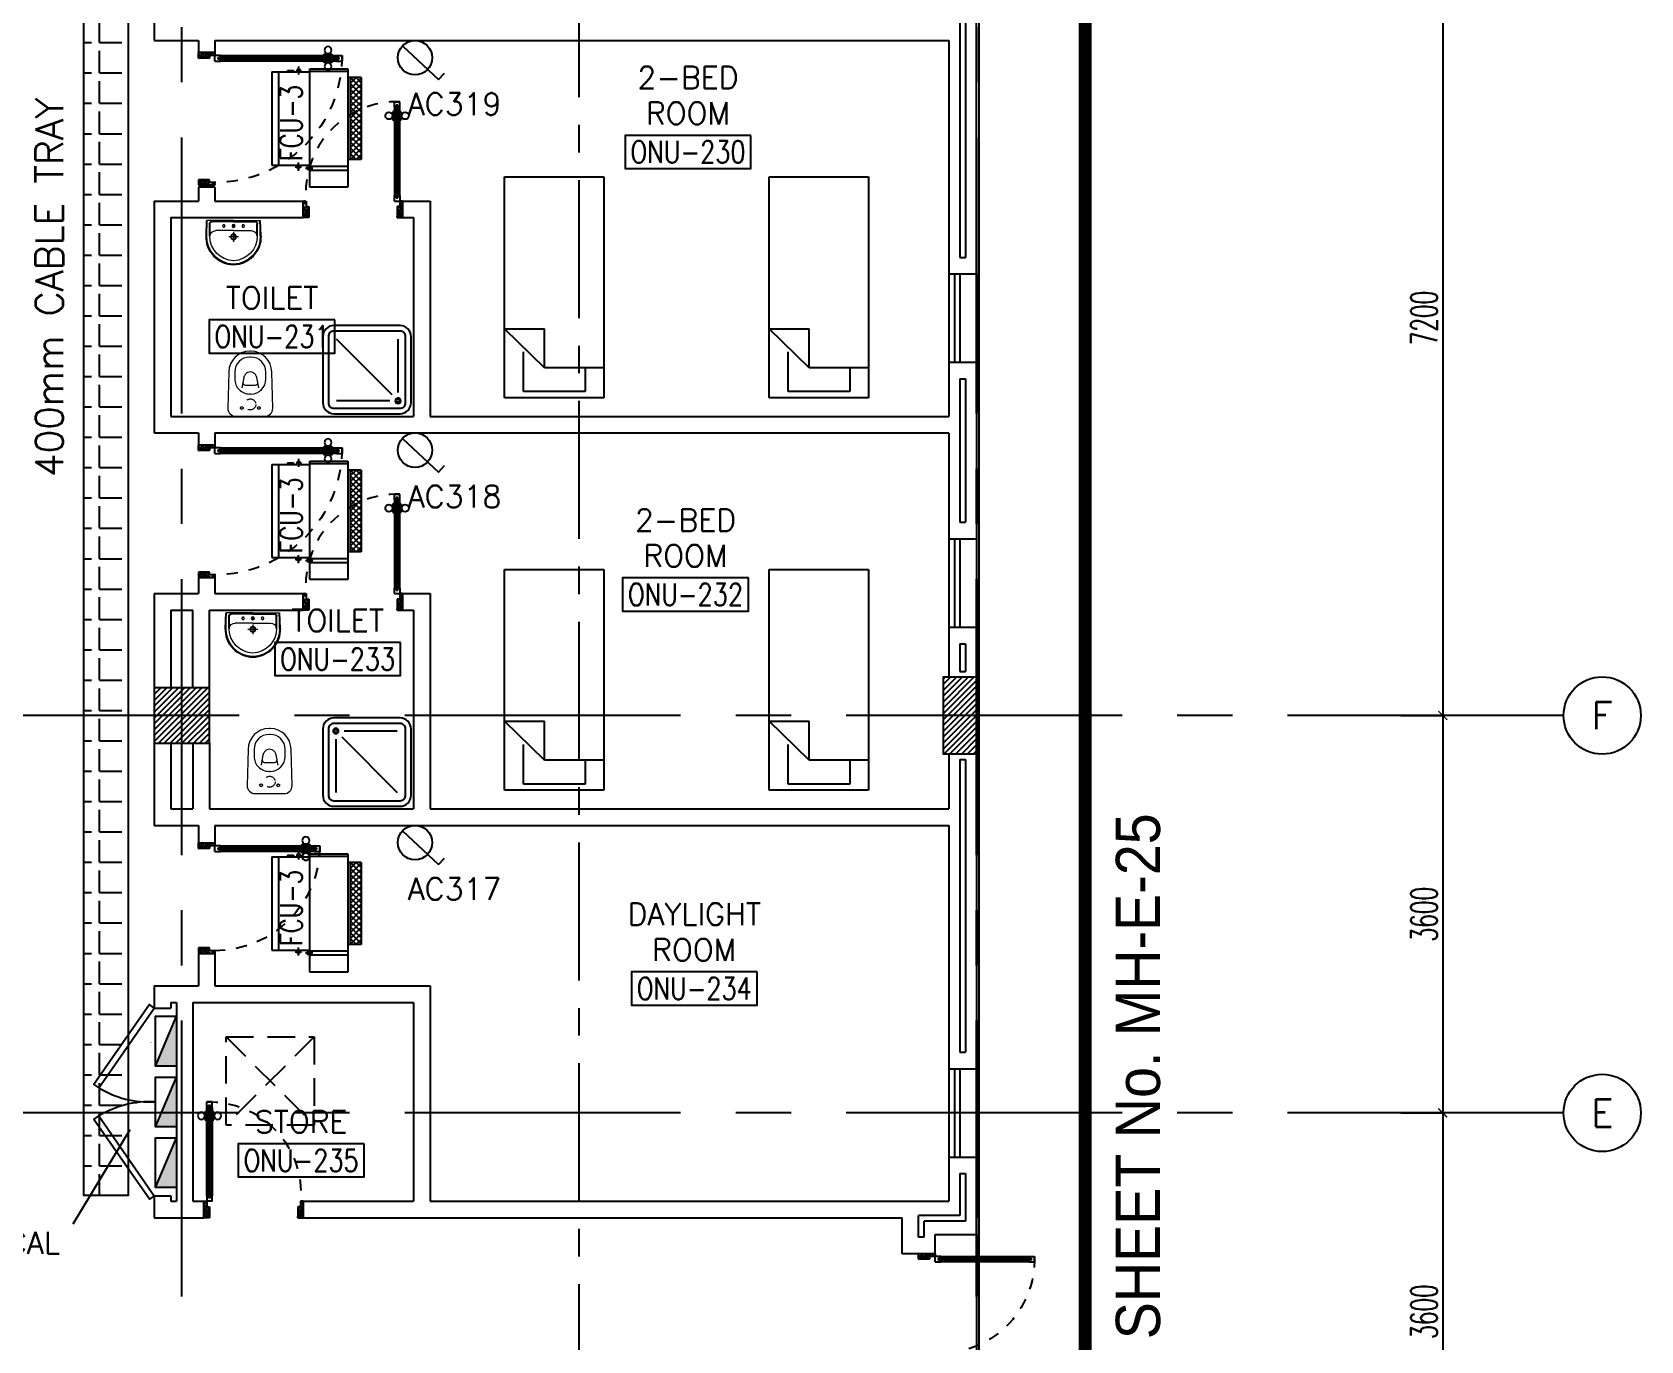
# Model space of a CAD drawing. Extents: x 88808.2 to 88899.2, y 39921.6 to 40001.1.
# Drawn here: x 88884.61 to 88899.19, y 39937.22 to 39949.07 of the extents above; entities that cross this region are included whole.
import ezdxf
from ezdxf.enums import TextEntityAlignment as Align

# ---------------------------------------------------------------- set-up
doc = ezdxf.new("R2010")
doc.units = 0
doc.header["$MEASUREMENT"] = 0
doc.header["$PDMODE"] = 34
for name, pattern in [('CENTER', [2, 1.25, -0.25, 0.25, -0.25]), ('CENTER2', [1.125, 0.75, -0.125, 0.125, -0.125]), ('CENTERX2', [4, 2.5, -0.5, 0.5, -0.5]), ('DASHED', [0.75, 0.5, -0.25]), ('HIDDEN', [0.375, 0.25, -0.125]), ('HIDDEN2', [0.1875, 0.125, -0.0625])]:
    doc.linetypes.add(name, pattern=pattern)
doc.layers.get('0').update_dxf_attribs({"color": 11, "linetype": 'CONTINUOUS'})
doc.layers.get('DEFPOINTS').update_dxf_attribs({"color": 11, "linetype": 'CONTINUOUS'})
for name, color, linetype in [('AX-CR', 11, 'CONTINUOUS'), ('AX-DIM', 11, 'CONTINUOUS'), ('AX-TXT', 11, 'CONTINUOUS'), ('AXES', 11, 'CENTERX2'), ('AXES1', 11, 'CENTER'), ('COL', 11, 'CONTINUOUS'), ('DOOR', 11, 'CONTINUOUS'), ('E-PANELBX', 3, 'CONTINUOUS'), ('E-SOCKETS', 4, 'CONTINUOUS'), ('E-TEXT', 4, 'CONTINUOUS'), ('E-TRAY', 2, 'CONTINUOUS'), ('E-WI', 6, 'CONTINUOUS'), ('EJ', 11, 'CONTINUOUS'), ('ELEV', 11, 'CONTINUOUS'), ('FCU', 3, 'CONTINUOUS'), ('FIX', 11, 'CONTINUOUS'), ('FUR', 11, 'CONTINUOUS'), ('HAT', 11, 'CONTINUOUS'), ('INSUL', 11, 'CONTINUOUS'), ('M-TEXT', 2, 'CONTINUOUS'), ('RM-BOX', 11, 'CONTINUOUS'), ('RM-NAME', 11, 'CONTINUOUS'), ('RM-NO', 11, 'CONTINUOUS'), ('ROOF', 11, 'CONTINUOUS'), ('SHAFT', 11, 'CONTINUOUS'), ('TITLE', 4, 'CONTINUOUS'), ('TXT1', 11, 'CONTINUOUS'), ('WALL', 11, 'CONTINUOUS'), ('WIN', 11, 'CONTINUOUS')]:
    doc.layers.add(name, color=color, linetype=linetype)
doc.styles.add('ROMANS', font='ROMANS.shx', dxfattribs={"width": 0.6})
doc.styles.add('TTXT', font='swisse.ttf', dxfattribs={"width": 0.6})
doc.dimstyles.new('DIM-OUT', dxfattribs={"dimscale": 0, "dimtxt": 0.24, "dimasz": 0.08, "dimexe": 0.02, "dimexo": 0.02, "dimgap": 0.05, "dimtad": 1, "dimdec": 0, "dimlfac": 1000, "dimzin": 0, "dimdsep": 46, "dimtxsty": 'ROMANS', "dimblk1": 'ARCHTICK', "dimblk2": 'ARCHTICK', "dimsah": 1, "dimcen": 0.01, "dimdle": 0.08, "dimclrd": 7, "dimclre": 7, "dimclrt": 2, "dimadec": 0, "dimazin": 0, "dimtp": 2, "dimtm": 2, "dimtfac": 0.114286, "dimtdec": 0, "dimtix": 1, "dimtmove": 2, "dimatfit": 3, "dimldrblk": 'ARCHTICK', "dimfxl": 0, "dimtolj": 1, "dimtzin": 0, "dimarcsym": 0})

# ---------------------------------------------------------------- blocks, each defined once
blk = doc.blocks.new('D1000')
at = {"layer": 'DOOR', "color": 7, "linetype": 'ByBlock'}
for p, q in [((0, 0), (-150, 0)), ((-150, 0), (-150, -25)), ((-150, 0), (0, 0)), ((0, -50), (-114, 0)), ((0, -50), (-40, 0)), ((0, -50), (0, 0)), ((-1050, -25), (-1100, -25)), ((-1100, -75), (-1100, -25)), ((-1100, -25), (-1100, -75)), ((-1050, -75), (-1100, -75)), ((-1050, -42), (-1070, -42)), ((-1070, -42), (-1070, -58)), ((-1050, -58), (-1070, -58)), ((-1050, -25), (-1050, -42)), ((-1050, -58), (-1050, -75)), ((-928, -18), (-1018, -18)), ((-1018, -25), (-1018, -18)), ((-1018, -75), (-1018, -82)), ((-928, -82), (-1018, -82)), ((-1005, -9), (-940, -9)), ((-1005, -18), (-1005, -9)), ((-1005, -18), (-940, -18)), ((-1005, -82), (-940, -82)), ((-1005, -82), (-1005, -91)), ((-1005, -91), (-940, -91)), ((-940, -18), (-940, -9)), ((-940, -82), (-940, -91)), ((-928, -25), (-928, -18)), ((-928, -75), (-928, -82)), ((-200, -42), (-200, -25)), ((-200, -25), (-150, -25)), ((-180, -42), (-200, -42)), ((-200, -75), (-200, -58)), ((-200, -58), (-180, -58)), ((-150, -75), (-200, -75)), ((-180, -58), (-180, -42)), ((-150, -75), (-150, -25)), ((-150, -25), (-100, -25)), ((-100, -25), (-100, -50)), ((0, -50), (-100, -37)), ((-100, -50), (0, -50)), ((-150, -975), (-100, -975)), ((-150, -1000), (-150, -975)), ((-150, -1000), (0, -1000)), ((0, -1000), (-150, -1000)), ((0, -950), (-114, -1000)), ((-100, -975), (-100, -950)), ((0, -950), (-100, -963)), ((-100, -950), (0, -950)), ((0, -950), (-40, -1000)), ((0, -950), (0, -1000))]:
    blk.add_line(p, q, dxfattribs=at)
at = {"layer": 'DOOR', "linetype": 'ByBlock'}
for p, q in [((-200, -25), (-1050, -25)), ((-200, -42), (-1050, -42)), ((-200, -58), (-1050, -58)), ((-1050, -75), (-200, -75))]:
    blk.add_line(p, q, dxfattribs=at)
at = {"layer": 'DOOR', "color": 7, "linetype": 'ByBlock'}
for centre in [(-973, 23), (-973, -124)]:
    blk.add_circle(centre, 32.4, dxfattribs=at)
for centre, radius, start, end in [((0, -50), 134, 158.1598, 169.28), ((0, -50), 74.4, 137.7764, 180), ((0, -50), 54.4, 113.2074, 180), ((0, -50), 154, 161.1053, 166.2858), ((0, -50), 114, 154.0838, 167.3774), ((0, -50), 94.4, 148.0182, 180), ((0, -50), 34.4, 90, 180), ((0, -50), 14.4, 90, 180), ((0, -950), 154, 193.7142, 198.8947), ((0, -950), 134, 190.72, 201.8402), ((0, -950), 94.4, 180, 211.9818), ((0, -950), 74.4, 180, 222.2236), ((0, -950), 54.4, 180, 246.7926), ((0, -950), 34.4, 180, 270), ((0, -950), 14.4, 180, 270)]:
    blk.add_arc(centre, radius, start, end, dxfattribs=at)
at = {"layer": 'DOOR', "linetype": 'HIDDEN', "ltscale": 0.5}
blk.add_arc((-149, -24), 951, 180.0434, 269.9667, dxfattribs=at)
blk = doc.blocks.new('SHR1')
at = {"layer": 'FIX'}
for p, q in [((-196, 196), (-700, 700)), ((-143, 218), (-143, 700)), ((-218, 143), (-700, 143))]:
    blk.add_line(p, q, dxfattribs=at)
for points in [[(-825, 125), (-825, 725, -0.414214), (-725, 825), (-125, 825, -0.414214), (-25, 725), (-25, 125, -0.414214), (-125, 25), (-725, 25, -0.414214)], [(-775, 125), (-775, 725, -0.414214), (-725, 775), (-125, 775, -0.414214), (-75, 725), (-75, 125, -0.414214), (-125, 75), (-725, 75, -0.414214)]]:
    blk.add_lwpolyline(points, format="xyb", close=True, dxfattribs=at)
for radius in [25, 15]:
    blk.add_circle((-143, 143), radius, dxfattribs=at)
blk = doc.blocks.new('WC1')
at = {"layer": 'FIX', "lineweight": 20}
for p, q in [((-210, 204), (-538, 194)), ((-727, 5), (-727, -5)), ((-674, 5), (-674, -5)), ((-534, 24), (-540, 0)), ((-540, 0), (-534, -24)), ((-475, 141), (-538, 141)), ((-395, 76), (-490, 60)), ((-339, 5), (-339, -5)), ((-538, -141), (-475, -141)), ((-490, -60), (-395, -76)), ((-538, -194), (-210, -204))]:
    blk.add_line(p, q, dxfattribs=at)
at = {"layer": 'FIX', "linetype": 'Continuous', "lineweight": 20}
blk.add_line((-420, -47), (-420, 45), dxfattribs=at)
at = {"layer": 'FIX', "lineweight": 20}
blk.add_lwpolyline([(-213, -204), (-210, -204, 0.414214), (-137, -131), (-137, 0), (-137, 131, 0.414214), (-210, 204)], format="xyb", dxfattribs=at)
at = {"layer": 'FIX', "linetype": 'HIDDEN2', "lineweight": 20, "ltscale": 0.3}
blk.add_circle((-245, 0), 49.8, dxfattribs=at)
at = {"layer": 'FIX', "linetype": 'HIDDEN', "lineweight": 20, "ltscale": 0.05}
for centre in [(-213, 78), (-213, -77)]:
    blk.add_circle(centre, 11.6, dxfattribs=at)
at = {"layer": 'FIX', "lineweight": 20}
for centre, radius, start, end in [((-538, 5), 189, 90, 180), ((-538, 5), 136, 90, 180), ((-473, -7), 68.2, 128.9242, 152.8468), ((-464, -18), 82, 108.496, 128.9242), ((-475, 5), 136, 360, 90), ((-538, -5), 189, 180, 270), ((-538, -5), 136, 180, 270), ((-473, 7), 68.2, 207.1532, 231.0758), ((-464, 18), 82, 231.0758, 251.504), ((-475, -5), 136, 270, 0)]:
    blk.add_arc(centre, radius, start, end, dxfattribs=at)
at = {"layer": 'FIX', "linetype": 'Continuous', "lineweight": 20}
for centre, start, end in [((-443, 46), 357.6662, 91.6121), ((-442, -46), 268.3879, 2.3338)]:
    blk.add_arc(centre, 22.3, start, end, dxfattribs=at)
blk = doc.blocks.new('LAV1')
at = {"layer": 'FIX', "linetype": 'ByBlock', "ltscale": 0.3}
for p, q in [((-280, 210), (-275, 50)), ((-245, 210), (-245, 85)), ((245, 210), (245, 85)), ((280, 210), (275, 50)), ((0, 60), (-220, 60)), ((0, 60), (220, 60))]:
    blk.add_line(p, q, dxfattribs=at)
at = {"layer": 'FIX', "linetype": 'Continuous', "lineweight": 20}
for p, q in [((-275, 210), (-275, 50)), ((275, 210), (275, 50)), ((0, 50), (-275, 50)), ((0, 50), (-252, 50)), ((0, 155), (-181, 155)), ((0, 155), (181, 155)), ((0, 50), (275, 50)), ((0, 50), (252, 50))]:
    blk.add_line(p, q, dxfattribs=at)
at = {"layer": 'FIX', "linetype": 'DASHED', "lineweight": 20, "ltscale": 0.05}
for p, q in [((50, 220), (-50, 220)), ((0, 170), (0, 270)), ((0, 170), (0, 270))]:
    blk.add_line(p, q, dxfattribs=at)
at = {"layer": 'FIX', "lineweight": 20}
for p, q in [((16, 107), (-15, 107)), ((0, 92), (0, 123))]:
    blk.add_line(p, q, dxfattribs=at)
for centre, radius in [((0, 220), 29.5), ((0, 220), 22.5), ((0, 107), 15.5)]:
    blk.add_circle(centre, radius, dxfattribs=at)
at = {"layer": 'FIX', "linetype": 'HIDDEN', "lineweight": 20, "ltscale": 0.05}
for centre in [(-100, 107), (100, 107)]:
    blk.add_circle(centre, 12.4, dxfattribs=at)
at = {"layer": 'FIX', "linetype": 'ByBlock', "ltscale": 0.3}
for centre, radius, start, end in [((7, 220), 287, 91.3776, 182.0064), ((-7, 220), 287, 357.9936, 88.6224), ((-220, 85), 24.9, 179.7021, 269.9486), ((220, 85), 24.9, 270.0514, 0.2979)]:
    blk.add_arc(centre, radius, start, end, dxfattribs=at)
at = {"layer": 'FIX', "linetype": 'Continuous', "lineweight": 20}
for centre, radius, start, end in [((8, 217), 283, 91.6988, 181.351), ((-8, 217), 283, 358.649, 88.3012), ((8, 212), 253, 91.7328, 180.4884), ((-8, 212), 253, 359.5116, 88.2672), ((-179, 222), 66.9, 190.2006, 268.0786), ((179, 222), 66.9, 271.9214, 349.7994)]:
    blk.add_arc(centre, radius, start, end, dxfattribs=at)
blk = doc.blocks.new('RM1')
at = {"layer": 'RM-BOX'}
blk.add_lwpolyline([(570, -200), (-570, -200), (-570, -500), (570, -500)], close=True, dxfattribs=at)
at = {"layer": 'RM-NAME', "style": 'ROMANS'}
for tag, p in [('ROOMNAME1', (0, 324)), ('ROOMNAME2', (0, 0))]:
    blk.add_attdef(tag, text='', height=200, dxfattribs=at).set_placement(p, align=Align.MIDDLE)
at = {"layer": 'RM-NO', "style": 'ROMANS', "width": 0.8}
blk.add_attdef('ROOMNO', text='', height=200, dxfattribs=at).set_placement((0, -350), align=Align.MIDDLE)
blk = doc.blocks.new('DOOR90')
at = {"layer": 'DOOR', "linetype": 'ByBlock'}
for p, q in [((0, 0), (-150, 0)), ((-200, -25), (-1000, -25)), ((-200, -42), (-1000, -42)), ((-200, -58), (-1000, -58)), ((-1000, -75), (-200, -75))]:
    blk.add_line(p, q, dxfattribs=at)
at = {"layer": 'DOOR', "color": 0, "linetype": 'ByBlock'}
for p, q in [((-150, 0), (-150, -25)), ((-150, 0), (0, 0)), ((0, -50), (0, 0)), ((-1050, -25), (-1050, -75)), ((-1050, -75), (-1050, -25)), ((-1000, -25), (-1050, -25)), ((-1000, -75), (-1050, -75)), ((-1020, -42), (-1020, -58)), ((-1000, -42), (-1020, -42)), ((-1000, -58), (-1020, -58)), ((-1000, -25), (-1000, -42)), ((-1000, -58), (-1000, -75)), ((-968, -25), (-968, -18)), ((-878, -18), (-968, -18)), ((-968, -75), (-968, -82)), ((-878, -82), (-968, -82)), ((-955, -18), (-955, -9)), ((-955, -9), (-890, -9)), ((-955, -18), (-890, -18)), ((-955, -82), (-955, -91)), ((-955, -82), (-890, -82)), ((-955, -91), (-890, -91)), ((-890, -18), (-890, -9)), ((-890, -82), (-890, -91)), ((-878, -25), (-878, -18)), ((-878, -75), (-878, -82)), ((-200, -42), (-200, -25)), ((-200, -25), (-150, -25)), ((-180, -42), (-200, -42)), ((-200, -75), (-200, -58)), ((-200, -58), (-180, -58)), ((-150, -75), (-200, -75)), ((-180, -58), (-180, -42)), ((-150, -75), (-150, -25)), ((-150, -25), (-100, -25)), ((-100, -25), (-100, -50)), ((-100, -50), (0, -50)), ((-100, -850), (0, -850)), ((-100, -875), (-100, -850)), ((0, -850), (0, -900)), ((-150, -900), (-150, -875)), ((-150, -875), (-100, -875)), ((0, -900), (-150, -900)), ((-150, -900), (0, -900))]:
    blk.add_line(p, q, dxfattribs=at)
at = {"layer": 'DOOR', "color": 9, "linetype": 'ByBlock'}
for p, q in [((0, -50), (-114, 0)), ((0, -50), (-40, 0)), ((0, -50), (-100, -37)), ((0, -850), (-114, -900)), ((0, -850), (-100, -863)), ((0, -850), (-40, -900))]:
    blk.add_line(p, q, dxfattribs=at)
at = {"layer": 'DOOR', "color": 0, "linetype": 'ByBlock'}
for centre in [(-923, 24), (-923, -124)]:
    blk.add_circle(centre, 32.4, dxfattribs=at)
at = {"layer": 'DOOR', "color": 9, "linetype": 'ByBlock'}
for centre, radius, start, end in [((0, -50), 74.4, 137.7764, 180), ((0, -50), 54.4, 113.2074, 180), ((0, -50), 154, 161.1053, 166.2858), ((0, -50), 134, 158.1598, 169.28), ((0, -50), 114, 154.0838, 167.3774), ((0, -50), 94.4, 148.0182, 180), ((0, -50), 34.4, 90, 180), ((0, -50), 14.4, 90, 180), ((0, -850), 94.4, 180, 211.9818), ((0, -850), 74.4, 180, 222.2236), ((0, -850), 54.4, 180, 246.7926), ((0, -850), 34.4, 180, 270), ((0, -850), 14.4, 180, 270), ((0, -850), 154, 193.7142, 198.8947), ((0, -850), 134, 190.72, 201.8402)]:
    blk.add_arc(centre, radius, start, end, dxfattribs=at)
at = {"layer": 'DOOR', "linetype": 'HIDDEN', "ltscale": 0.5}
blk.add_arc((-222, -50), 828, 178.2701, 275.003, dxfattribs=at)
blk = doc.blocks.new('AH20A')
at = {"layer": 'FUR'}
for p, q in [((0, 0.5), (0, -0.5)), ((1, 0.5), (0, 0.5)), ((0.1358, 0.5), (0.1358, -0.0987)), ((1, -0.5), (1, 0.5)), ((0.1358, 0.3112), (0.0277, 0.3112)), ((0.0277, 0.3112), (0.0277, -0.3087)), ((0.1358, -0.0987), (0.3125, -0.5)), ((0.1358, -0.0987), (0.3125, -0.0987)), ((0.3125, -0.5), (0.3125, -0.0987)), ((0.0277, -0.3087), (0.2076, -0.3087)), ((0, -0.5), (1, -0.5))]:
    blk.add_line(p, q, dxfattribs=at)
blk = doc.blocks.new('DOOR100')
at = {"layer": 'DOOR', "color": 0, "linetype": 'ByBlock'}
for p, q in [((-92, 1206), (-92, 1141)), ((-83, 1206), (-92, 1206)), ((-83, 1129), (-83, 1219)), ((-76, 1219), (-83, 1219)), ((-83, 1206), (-83, 1141)), ((-76, 1251), (-76, 1301)), ((-76, 1301), (-26, 1301)), ((-26, 1301), (-76, 1301)), ((-59, 1251), (-76, 1251)), ((-59, 1251), (-59, 1271)), ((-43, 1271), (-59, 1271)), ((-43, 1251), (-43, 1271)), ((-26, 1251), (-43, 1251)), ((-26, 1251), (-26, 1301)), ((-26, 1219), (-19, 1219)), ((-19, 1129), (-19, 1219)), ((-19, 1206), (-19, 1141)), ((-19, 1206), (-10, 1206)), ((-10, 1206), (-10, 1141)), ((-83, 1141), (-92, 1141)), ((-76, 1129), (-83, 1129)), ((-26, 1129), (-19, 1129)), ((-19, 1141), (-10, 1141)), ((-1201, 0), (-1201, 150)), ((-1201, 150), (-1176, 150)), ((-1201, 150), (-1201, 0)), ((-1176, 150), (-1176, 100)), ((-76, 200), (-59, 200)), ((-76, 150), (-76, 200)), ((-76, 150), (-26, 150)), ((-59, 200), (-59, 180)), ((-59, 180), (-43, 180)), ((-43, 200), (-26, 200)), ((-43, 180), (-43, 200)), ((-26, 200), (-26, 150)), ((-1, 150), (-26, 150)), ((-26, 150), (-26, 100)), ((-1, 150), (-1, 0)), ((-1151, 0), (-1201, 0)), ((-1176, 100), (-1151, 100)), ((-1151, 100), (-1151, 0)), ((-51, 100), (-51, 0)), ((-26, 100), (-51, 100)), ((-51, 0), (-1, 0))]:
    blk.add_line(p, q, dxfattribs=at)
at = {"layer": 'DOOR', "linetype": 'ByBlock'}
for p, q in [((-76, 1251), (-76, 200)), ((-59, 200), (-59, 1251)), ((-43, 200), (-43, 1251)), ((-26, 200), (-26, 1251))]:
    blk.add_line(p, q, dxfattribs=at)
at = {"layer": 'DOOR', "color": 9, "linetype": 'ByBlock'}
for p, q in [((-1151, 0), (-1201, 114)), ((-1151, 0), (-1201, 40)), ((-1151, 0), (-1164, 100)), ((-51, 0), (-1, 114)), ((-51, 0), (-38, 100)), ((-51, 0), (-1, 40))]:
    blk.add_line(p, q, dxfattribs=at)
at = {"layer": 'DOOR', "color": 0, "linetype": 'ByBlock'}
for centre in [(-125, 1174), (22, 1174)]:
    blk.add_circle(centre, 32.4, dxfattribs=at)
at = {"layer": 'DOOR', "linetype": 'HIDDEN', "ltscale": 0.5}
blk.add_arc((-27, 152), 1149, 89.961, 180.0931, dxfattribs=at)
at = {"layer": 'DOOR', "color": 9, "linetype": 'ByBlock'}
for centre, radius, start, end in [((-1151, 0), 154, 103.7142, 108.8947), ((-51, 0), 154, 71.1053, 76.2858), ((-1151, 0), 134, 100.72, 111.8402), ((-1151, 0), 94.4, 90, 121.9818), ((-1151, 0), 74.4, 90, 132.2236), ((-1151, 0), 54.4, 90, 156.7926), ((-1151, 0), 34.4, 90, 180), ((-1151, 0), 14.4, 90, 180), ((-51, 0), 94.4, 58.0182, 90), ((-51, 0), 74.4, 47.7764, 90), ((-51, 0), 54.4, 23.2074, 90), ((-51, 0), 34.4, 0, 90), ((-51, 0), 14.4, 0, 90), ((-51, 0), 134, 68.1598, 79.28), ((-51, 0), 114, 64.0838, 77.3774)]:
    blk.add_arc(centre, radius, start, end, dxfattribs=at)
blk = doc.blocks.new('COL50')
at = {"layer": 'COL'}
blk.add_lwpolyline([(-250, 250), (-250, -250), (250, -250), (250, 250)], close=True, dxfattribs=at)
blk = doc.blocks.new('*X25')
at = {"color": 0}
for p, q in [((203889, 132665), (204373, 133150)), ((203889, 132718), (204320, 133150)), ((203889, 132771), (204267, 133150)), ((203889, 132824), (204214, 133150)), ((203889, 132877), (204161, 133150)), ((203889, 132930), (204108, 133150)), ((203889, 132983), (204055, 133150)), ((203889, 133036), (204002, 133150)), ((203889, 133089), (203949, 133150)), ((203889, 133143), (203896, 133150)), ((203926, 132650), (204389, 133112)), ((203979, 132650), (204389, 133059)), ((204032, 132650), (204389, 133006)), ((204085, 132650), (204389, 132953)), ((204138, 132650), (204389, 132900)), ((204191, 132650), (204389, 132847)), ((204244, 132650), (204389, 132794)), ((204297, 132650), (204389, 132741)), ((204350, 132650), (204389, 132688))]:
    blk.add_line(p, q, dxfattribs=at)
blk = doc.blocks.new('C11')
at = {"layer": 'HAT'}
h = blk.add_hatch(dxfattribs=at)
h.set_pattern_fill('ANSI31', color=256, scale=300, style=0)
h.set_pattern_definition([(45, (-248556.182, -75061.005), (-26.5165043, 26.5165043), [])])
h.paths.add_polyline_path([(300, 700), (0, 700), (0, 350), (300, 350)])
h.paths.add_polyline_path([(300, 350), (0, 350), (0, 0), (300, 0)])
at = {"layer": 'COL'}
blk.add_lwpolyline([(300, 700), (300, 0), (0, 0), (0, 700)], close=True, dxfattribs=at)
blk = doc.blocks.new('_ARCHTICK')
at = {"color": 0, "linetype": 'ByBlock', "const_width": 0.15}
blk.add_lwpolyline([(-0.5, -0.5), (0.5, 0.5)], dxfattribs=at)
blk = doc.blocks.new('*D116')
at = {"layer": 'AX-DIM', "color": 7, "lineweight": -2}
for p, q in [((88897.395, 39939.36), (88897.395, 39935.6)), ((88897.015, 39939.28), (88897.415, 39939.28)), ((88897.015, 39935.68), (88897.415, 39935.68))]:
    blk.add_line(p, q, dxfattribs=at)
at = {"layer": 'DEFPOINTS', "color": 0}
for p in [(88896.995, 39939.28), (88896.995, 39935.68), (88897.395, 39935.68)]:
    blk.add_point(p, dxfattribs=at)
at = {"layer": 'AX-DIM', "color": 7, "lineweight": -2, "xscale": 0.08, "yscale": 0.08, "zscale": 0.08}
for p, rotation in [((88897.395, 39939.28), 90), ((88897.395, 39935.68), 270)]:
    blk.add_blockref('_ARCHTICK', p, dxfattribs=dict(at, rotation=rotation))
at = {"layer": 'AX-DIM', "color": 2, "insert": (88897.225, 39937.48), "char_height": 0.24, "attachment_point": 5, "rotation": 90, "style": 'ROMANS'}
blk.add_mtext('\\A1;3600', dxfattribs=at)
blk = doc.blocks.new('*D115')
at = {"layer": 'AX-DIM', "color": 7, "lineweight": -2}
for p, q in [((88897.015, 39942.88), (88897.415, 39942.88)), ((88897.395, 39942.96), (88897.395, 39939.2)), ((88897.015, 39939.28), (88897.415, 39939.28))]:
    blk.add_line(p, q, dxfattribs=at)
at = {"layer": 'DEFPOINTS', "color": 0}
for p in [(88896.995, 39942.88), (88896.995, 39939.28), (88897.395, 39939.28)]:
    blk.add_point(p, dxfattribs=at)
at = {"layer": 'AX-DIM', "color": 7, "lineweight": -2, "xscale": 0.08, "yscale": 0.08, "zscale": 0.08}
for p, rotation in [((88897.395, 39942.88), 90), ((88897.395, 39939.28), 270)]:
    blk.add_blockref('_ARCHTICK', p, dxfattribs=dict(at, rotation=rotation))
at = {"layer": 'AX-DIM', "color": 2, "insert": (88897.225, 39941.08), "char_height": 0.24, "attachment_point": 5, "rotation": 90, "style": 'ROMANS'}
blk.add_mtext('\\A1;3600', dxfattribs=at)
blk = doc.blocks.new('*D114')
at = {"layer": 'AX-DIM', "color": 7, "lineweight": -2}
for p, q in [((88897.395, 39950.16), (88897.395, 39942.8)), ((88897.015, 39950.08), (88897.415, 39950.08)), ((88897.015, 39942.88), (88897.415, 39942.88))]:
    blk.add_line(p, q, dxfattribs=at)
at = {"layer": 'DEFPOINTS', "color": 0}
for p in [(88896.995, 39950.08), (88896.995, 39942.88), (88897.395, 39942.88)]:
    blk.add_point(p, dxfattribs=at)
at = {"layer": 'AX-DIM', "color": 7, "lineweight": -2, "xscale": 0.08, "yscale": 0.08, "zscale": 0.08}
for p, rotation in [((88897.395, 39950.08), 90), ((88897.395, 39942.88), 270)]:
    blk.add_blockref('_ARCHTICK', p, dxfattribs=dict(at, rotation=rotation))
at = {"layer": 'AX-DIM', "color": 2, "insert": (88897.225, 39946.48), "char_height": 0.24, "attachment_point": 5, "rotation": 90, "style": 'ROMANS'}
blk.add_mtext('\\A1;7200', dxfattribs=at)
blk = doc.blocks.new('AXR')
at = {"layer": 'AX-CR'}
blk.add_circle((350, 0), 350, dxfattribs=at)
at = {"layer": 'AX-TXT', "style": 'ROMANS'}
blk.add_attdef('AX', text='', height=250, dxfattribs=at).set_placement((350, 0), align=Align.MIDDLE)
blk = doc.blocks.new('E-PBX')
at = {"layer": 'E-PANELBX'}
h = blk.add_hatch(color=256, dxfattribs=at)
h.paths.add_polyline_path([(34, 190), (-225, 190), (34, 81)])
h.paths.add_polyline_path([(225, 190), (34, 190), (34, 81), (225, 0)])
blk.add_line((225, 0), (-225, 190), dxfattribs=at)
blk.add_lwpolyline([(-225, 190), (225, 190), (225, 0), (-225, 0)], close=True, dxfattribs=at)
blk = doc.blocks.new('A$C272A55A0')
at = {"layer": 'DOOR', "color": 0, "linetype": 'ByBlock'}
for p, q in [((0, 900), (0, 1050)), ((50, 1050), (0, 1050)), ((50, 950), (50, 1050)), ((1750, 950), (1750, 1050)), ((1750, 1050), (1800, 1050)), ((1800, 1050), (1800, 900)), ((0, 900), (25, 900)), ((25, 950), (50, 950)), ((25, 900), (25, 950)), ((75, 900), (25, 900)), ((25, 850), (25, 900)), ((75, 900), (75, 850)), ((1725, 900), (1775, 900)), ((1725, 900), (1725, 850)), ((1775, 950), (1750, 950)), ((1775, 900), (1775, 950)), ((1800, 900), (1775, 900)), ((1775, 850), (1775, 900)), ((42, 850), (25, 850)), ((58, 870), (42, 870)), ((42, 870), (42, 850)), ((58, 850), (58, 870)), ((75, 850), (58, 850)), ((1725, 850), (1742, 850)), ((1742, 870), (1758, 870)), ((1742, 850), (1742, 870)), ((1758, 870), (1758, 850)), ((1758, 850), (1775, 850)), ((1718, 160), (1709, 160)), ((1709, 95), (1709, 160)), ((1725, 173), (1718, 173)), ((1718, 173), (1718, 83)), ((1718, 95), (1718, 160)), ((1775, 173), (1782, 173)), ((1782, 173), (1782, 83)), ((1782, 160), (1791, 160)), ((1782, 95), (1782, 160)), ((1791, 95), (1791, 160)), ((25, 50), (42, 50)), ((25, 50), (25, 0)), ((25, 0), (75, 0)), ((75, 0), (25, 0)), ((42, 50), (42, 30)), ((42, 30), (58, 30)), ((58, 50), (75, 50)), ((58, 50), (58, 30)), ((75, 50), (75, 0)), ((1718, 95), (1709, 95)), ((1725, 83), (1718, 83)), ((1742, 50), (1725, 50)), ((1725, 50), (1725, 0)), ((1775, 0), (1725, 0)), ((1725, 0), (1775, 0)), ((1742, 50), (1742, 30)), ((1758, 30), (1742, 30)), ((1775, 50), (1758, 50)), ((1758, 50), (1758, 30)), ((1775, 83), (1782, 83)), ((1775, 50), (1775, 0)), ((1782, 95), (1791, 95))]:
    blk.add_line(p, q, dxfattribs=at)
at = {"layer": 'DOOR', "color": 9, "linetype": 'ByBlock'}
for p, q in [((50, 1050), (0, 1010)), ((50, 1050), (0, 937)), ((50, 1050), (37, 950)), ((1750, 1050), (1800, 1010)), ((1750, 1050), (1800, 937)), ((1750, 1050), (1763, 950))]:
    blk.add_line(p, q, dxfattribs=at)
at = {"layer": 'DOOR', "linetype": 'ByBlock'}
for p, q in [((25, 850), (25, 50)), ((42, 850), (42, 50)), ((58, 850), (58, 50)), ((75, 50), (75, 850)), ((1725, 50), (1725, 850)), ((1742, 850), (1742, 50)), ((1758, 850), (1758, 50)), ((1775, 850), (1775, 50))]:
    blk.add_line(p, q, dxfattribs=at)
at = {"layer": 'DOOR', "color": 0, "linetype": 'ByBlock'}
for centre in [(1676, 128), (1824, 128)]:
    blk.add_circle(centre, 32.4, dxfattribs=at)
at = {"layer": 'DOOR', "color": 9, "linetype": 'ByBlock'}
for centre, radius, start, end in [((50, 1050), 54.4, 203.2074, 270), ((50, 1050), 34.4, 180, 270), ((50, 1050), 14.4, 180, 270), ((1750, 1050), 14.4, 270, 0), ((1750, 1050), 34.4, 270, 0), ((1750, 1050), 54.4, 270, 336.7926), ((50, 1050), 74.4, 227.7764, 270), ((50, 1050), 94.4, 238.0182, 270), ((50, 1050), 114, 244.0838, 257.3774), ((50, 1050), 134, 248.1598, 259.28), ((50, 1050), 154, 251.1053, 256.2858), ((1750, 1050), 74.4, 270, 312.2236), ((1750, 1050), 94.4, 270, 301.9818), ((1750, 1050), 114, 282.6226, 295.9162), ((1750, 1050), 134, 280.72, 291.8402), ((1750, 1050), 154, 283.7142, 288.8947)]:
    blk.add_arc(centre, radius, start, end, dxfattribs=at)
at = {"layer": 'DOOR', "linetype": 'HIDDEN', "ltscale": 0.5}
for centre, start, end in [((50, 851), 268.3174, 3.2965), ((1750, 851), 176.7035, 271.6826)]:
    blk.add_arc(centre, 851, start, end, dxfattribs=at)
at = {"layer": 'WALL', "linetype": 'ByBlock'}
blk.add_line((1800, 900), (1800, 1050), dxfattribs=at)
blk = doc.blocks.new('*X133')
at = {"color": 0}
for p, q in [((16890, -2467), (16943, -2414)), ((16890, -2520), (16990, -2420)), ((16990, -2565), (16890, -2465)), ((16890, -2573), (16990, -2473)), ((16990, -2512), (16892, -2414)), ((16990, -2459), (16945, -2414)), ((16990, -2619), (16890, -2519)), ((16890, -2626), (16990, -2526)), ((16990, -2672), (16890, -2572)), ((16890, -2679), (16990, -2579)), ((16990, -2725), (16890, -2625)), ((16890, -2732), (16990, -2632)), ((16990, -2778), (16890, -2678)), ((16890, -2785), (16990, -2685)), ((16990, -2831), (16890, -2731)), ((16890, -2838), (16990, -2738)), ((16990, -2884), (16890, -2784)), ((16890, -2891), (16990, -2791)), ((16990, -2937), (16890, -2837)), ((16890, -2944), (16990, -2844)), ((16990, -2990), (16890, -2890)), ((16890, -2997), (16990, -2897)), ((16990, -3043), (16890, -2943)), ((16890, -3050), (16990, -2950)), ((16990, -3096), (16890, -2996)), ((16890, -3103), (16990, -3003)), ((16990, -3149), (16890, -3049)), ((16892, -3155), (16990, -3056)), ((16944, -3155), (16890, -3102)), ((16945, -3155), (16990, -3109))]:
    blk.add_line(p, q, dxfattribs=at)
blk = doc.blocks.new('WHE06')
at = {"color": 2}
for p, q in [((689, 621), (346, 621)), ((346, 621), (346, 469)), ((689, 469), (689, 621)), ((232, 452), (232, 422)), ((232, 452), (252, 452)), ((242, 472), (242, 399)), ((252, 452), (252, 422)), ((305, 448), (373, 448)), ((321, 458), (321, 438)), ((321, 458), (346, 458)), ((321, 438), (346, 438)), ((60, -422), (60, 422)), ((212, 437), (269, 437)), ((346, 430), (689, 430)), ((811, 371), (689, 371)), ((711, -371), (711, 371)), ((811, -371), (811, 371)), ((142, -437), (142, -422)), ((142, -437), (197, -437)), ((197, -437), (197, -422)), ((221, -437), (269, -437)), ((232, -452), (232, -422)), ((242, -472), (242, -399)), ((252, -452), (252, -422)), ((346, -430), (689, -430)), ((811, -371), (689, -371)), ((232, -452), (252, -452))]:
    blk.add_line(p, q, dxfattribs=at)
at = {"color": 6}
for p, q in [((346, 469), (346, -451)), ((689, 469), (346, 469)), ((689, -451), (689, 469)), ((0, -422), (0, 422)), ((0, 422), (346, 422)), ((0, -422), (346, -422)), ((346, -451), (689, -451))]:
    blk.add_line(p, q, dxfattribs=at)
at = {"color": 2}
blk.add_blockref('*X133', (-16179, 2784), dxfattribs=at)

msp = doc.modelspace()

# ---------------------------------------------------------------- hatches: boundary and pattern name
at = {"layer": 'HAT'}
h = msp.add_hatch(dxfattribs=at)
h.set_pattern_fill('ANGLE', color=256, style=0)
h.set_pattern_definition([(0, (0, 0), (0, 0.275), [0.2, -0.075]), (90, (0, 0), (-0.275, 2e-17), [0.2, -0.075])])
h.paths.add_polyline_path([(88885.4822, 39954.2507), (88885.4822, 39938.5329), (88885.0822, 39938.5329), (88885.0822, 39954.085), (88884.7745, 39954.3927), (88883.5064, 39954.3927), (88883.5064, 39954.7927), (88884.9402, 39954.7927)])

# ---------------------------------------------------------------- linework, layer by layer
at = {"layer": 'AXES'}
for p, q in [((88885.9703, 39921.6153), (88885.9703, 40000.4279)), ((88893.1703, 39921.6153), (88893.1703, 40000.0779)), ((88893.1903, 39921.6153), (88893.1903, 40000.0779)), ((88898.4894, 39942.8796), (88876.9703, 39942.8796)), ((88898.4894, 39939.2796), (88876.9703, 39939.2796))]:
    msp.add_line(p, q, dxfattribs=at)
at = {"layer": 'AXES1'}
msp.add_line((88889.5703, 39928.4796), (88889.5703, 39987.2996), dxfattribs=at)
at = {"layer": 'E-SOCKETS'}
for p, q in [((88887.9682, 39948.9448), (88888.2961, 39948.6396)), ((88888.2961, 39948.6396), (88888.3505, 39948.6982)), ((88887.9682, 39945.3898), (88888.2961, 39945.0846)), ((88888.2961, 39945.0846), (88888.3505, 39945.1432)), ((88887.9682, 39941.8348), (88888.2961, 39941.5296)), ((88888.2961, 39941.5296), (88888.3505, 39941.5882))]:
    msp.add_line(p, q, dxfattribs=at)
for centre in [(88888.0826, 39948.8384), (88888.0826, 39945.2834), (88888.0826, 39941.7284)]:
    msp.add_circle(centre, 0.1562, dxfattribs=at)
at = {"layer": 'E-TEXT', "color": 11}
msp.add_line((88885.5002, 39939.1262), (88884.9827, 39938.2729), dxfattribs=at)
at = {"layer": 'E-WI', "color": 4}
for points in [[(88885.6915, 39939.9163, 0, 0.1162, 0), (88885.4594, 39939.9262, 0, 0, 0), (88885.388, 39939.9301, 0, 0, 0), (88884.7236, 39939.9321, 0, 0, 0)], [(88885.6915, 39939.3198, 0, 0.1162, 0), (88885.4594, 39939.3297, 0, 0, 0), (88885.388, 39939.3336, 0, 0, 0), (88884.7236, 39939.3356, 0, 0, 0)], [(88885.6915, 39938.8369, 0, 0.1162, 0), (88885.4594, 39938.8468, 0, 0, 0), (88885.388, 39938.8507, 0, 0, 0), (88884.7236, 39938.8527, 0, 0, 0)]]:
    msp.add_lwpolyline(points, format="xyseb", dxfattribs=at)
at = {"layer": 'EJ'}
for p, q in [((88893.1703, 39938.1796), (88893.1703, 39936.0796)), ((88893.1903, 39938.1796), (88893.1903, 39936.0796))]:
    msp.add_line(p, q, dxfattribs=at)
at = {"layer": 'ELEV', "linetype": 'CENTER2', "const_width": 0.12}
msp.add_lwpolyline([(88894.1545, 39926.0796), (88894.1545, 39989.6996)], dxfattribs=at)
at = {"layer": 'INSUL'}
for p, q in [((88893.0203, 39949.7296), (88893.0203, 39947.0296)), ((88893.0703, 39949.7296), (88893.0703, 39947.0296)), ((88893.0203, 39947.0296), (88893.0703, 39947.0296)), ((88893.0203, 39945.9296), (88893.0703, 39945.9296)), ((88893.0203, 39945.9296), (88893.0203, 39944.6296)), ((88893.0703, 39945.9296), (88893.0703, 39944.6296)), ((88893.0203, 39944.6296), (88893.0703, 39944.6296)), ((88893.0203, 39943.5296), (88893.0703, 39943.5296)), ((88893.0203, 39943.5296), (88893.0203, 39943.2796)), ((88893.0703, 39943.5296), (88893.0703, 39943.2796)), ((88893.0203, 39943.2796), (88893.0703, 39943.2796)), ((88893.0203, 39942.4796), (88893.0203, 39939.8296)), ((88893.0203, 39942.4796), (88893.0703, 39942.4796)), ((88893.0703, 39942.4796), (88893.0703, 39939.8296)), ((88893.0203, 39939.8296), (88893.0703, 39939.8296)), ((88893.0203, 39938.7296), (88893.0703, 39938.7296)), ((88893.0203, 39938.7296), (88893.0203, 39938.3504)), ((88893.0703, 39938.7296), (88893.0703, 39938.3326)), ((88892.6453, 39938.1546), (88892.6453, 39938.3504)), ((88893.0203, 39938.3504), (88892.6453, 39938.3504)), ((88893.0703, 39938.3296), (88893.0703, 39938.3004)), ((88892.6953, 39938.1546), (88892.6953, 39938.3004)), ((88893.0703, 39938.3004), (88892.6953, 39938.3004)), ((88892.6953, 39938.1546), (88892.6453, 39938.1546))]:
    msp.add_line(p, q, dxfattribs=at)
at = {"layer": 'ROOF'}
msp.add_line((88893.1903, 39949.7296), (88893.1903, 39936.0796), dxfattribs=at)
at = {"layer": 'SHAFT', "linetype": 'HIDDEN'}
for p, q in [((88887.1703, 39939.9696), (88886.3703, 39939.1696)), ((88886.3703, 39939.9696), (88887.1703, 39939.1696))]:
    msp.add_line(p, q, dxfattribs=at)
msp.add_lwpolyline([(88886.3703, 39939.9696), (88887.1703, 39939.9696), (88887.1703, 39939.1696), (88886.3703, 39939.1696)], close=True, dxfattribs=at)
at = {"layer": 'TITLE', "linetype": 'Continuous'}
msp.add_lwpolyline([(88885.4822, 39954.2507), (88885.4822, 39938.5329), (88885.0822, 39938.5329), (88885.0822, 39954.085), (88884.7745, 39954.3927), (88883.5064, 39954.3927), (88883.5064, 39954.7927), (88884.9402, 39954.7927)], close=True, dxfattribs=at)
at = {"layer": 'WALL', "linetype": 'ByBlock'}
for p, q in [((88885.7203, 39951.0946), (88885.7203, 39948.9946)), ((88893.1703, 39946.8796), (88893.1703, 39949.7296)), ((88885.7203, 39948.9946), (88886.1203, 39948.9946)), ((88885.7203, 39948.9946), (88886.1203, 39948.9946)), ((88886.1203, 39948.9946), (88886.1203, 39948.8841)), ((88886.2703, 39948.9946), (88892.9203, 39948.9946)), ((88886.2703, 39948.9946), (88886.2703, 39948.8841)), ((88892.9203, 39948.9946), (88892.9203, 39946.8796)), ((88886.2703, 39948.8841), (88886.1203, 39948.8841)), ((88886.1203, 39947.6671), (88886.1203, 39947.5396)), ((88886.2703, 39947.6671), (88886.1203, 39947.6671)), ((88886.2703, 39947.6671), (88886.2703, 39947.5396)), ((88885.7203, 39947.5396), (88885.7203, 39945.4396)), ((88885.7203, 39947.5396), (88886.1203, 39947.5396)), ((88886.2703, 39947.5396), (88887.0703, 39947.5396)), ((88887.0703, 39947.5396), (88887.0703, 39947.3896)), ((88887.9703, 39947.5396), (88888.2203, 39947.5396)), ((88887.9703, 39947.5396), (88887.9703, 39947.3896)), ((88888.2203, 39947.5396), (88888.2203, 39945.5896)), ((88885.8703, 39947.3896), (88885.8703, 39945.5896)), ((88885.8703, 39947.3896), (88887.0703, 39947.3896)), ((88887.9703, 39947.3896), (88888.0703, 39947.3896)), ((88888.0703, 39947.3896), (88888.0703, 39945.5896)), ((88893.1669, 39947.0296), (88893.1703, 39947.0296)), ((88892.9203, 39946.8796), (88893.1703, 39946.8796)), ((88892.9203, 39946.0796), (88892.9203, 39945.5896)), ((88892.9203, 39946.0796), (88893.1703, 39946.0796)), ((88893.1703, 39946.0796), (88893.1703, 39944.4796)), ((88893.1669, 39945.9296), (88893.1703, 39945.9296)), ((88885.8703, 39945.5896), (88888.0703, 39945.5896)), ((88888.2203, 39945.5896), (88892.9203, 39945.5896)), ((88885.7203, 39945.4396), (88886.1203, 39945.4396)), ((88885.7203, 39945.4396), (88886.1203, 39945.4396)), ((88886.1203, 39945.4396), (88886.1203, 39945.3291)), ((88886.2703, 39945.3291), (88886.1203, 39945.3291)), ((88886.2703, 39945.4396), (88892.9203, 39945.4396)), ((88886.2703, 39945.4396), (88886.2703, 39945.3291)), ((88892.9203, 39945.4377), (88892.9203, 39944.4796)), ((88893.1669, 39944.6296), (88893.1703, 39944.6296)), ((88892.9203, 39944.4796), (88893.1703, 39944.4796)), ((88886.1203, 39944.1291), (88886.1203, 39943.9846)), ((88886.2703, 39944.1291), (88886.1203, 39944.1291)), ((88886.2703, 39944.1291), (88886.2703, 39943.9846)), ((88885.7203, 39943.9846), (88885.7203, 39941.8846)), ((88885.7203, 39943.9846), (88886.1203, 39943.9846)), ((88886.2703, 39943.9846), (88887.0703, 39943.9846)), ((88887.0703, 39943.9846), (88887.0703, 39943.8346)), ((88887.9703, 39943.9846), (88888.2203, 39943.9846)), ((88887.9703, 39943.9846), (88887.9703, 39943.8346)), ((88888.2203, 39943.9846), (88888.2203, 39942.0346)), ((88885.8703, 39943.8346), (88886.0703, 39943.8346)), ((88885.8703, 39943.8346), (88885.8703, 39943.1296)), ((88885.8703, 39943.8346), (88886.0703, 39943.8346)), ((88886.0703, 39943.1296), (88886.0703, 39943.8346)), ((88886.2203, 39943.1296), (88886.2203, 39943.8346)), ((88886.2203, 39943.8346), (88887.0703, 39943.8346)), ((88887.9703, 39943.8346), (88888.0703, 39943.8346)), ((88888.0703, 39943.8346), (88888.0703, 39942.0346)), ((88892.9203, 39943.6796), (88892.9203, 39943.2296)), ((88892.9203, 39943.6796), (88893.1703, 39943.6796)), ((88893.1703, 39943.6796), (88893.1703, 39939.6796)), ((88893.1669, 39943.5296), (88893.1703, 39943.5296)), ((88885.8703, 39942.6296), (88885.8703, 39942.0346)), ((88886.0703, 39942.6296), (88886.0703, 39942.0346)), ((88886.2203, 39942.6296), (88886.2203, 39942.0346)), ((88892.9203, 39942.5296), (88892.9203, 39942.0327)), ((88885.8703, 39942.0346), (88886.0703, 39942.0346)), ((88885.8703, 39942.0346), (88886.0703, 39942.0346)), ((88886.2203, 39942.0346), (88888.0703, 39942.0346)), ((88888.2203, 39942.0346), (88892.9203, 39942.0346)), ((88885.7203, 39941.8846), (88886.1203, 39941.8846)), ((88886.1203, 39941.8846), (88886.1203, 39941.7241)), ((88886.2703, 39941.8846), (88892.9203, 39941.8846)), ((88886.2703, 39941.8846), (88886.2703, 39941.7241)), ((88892.9203, 39941.8846), (88892.9203, 39939.6796)), ((88886.2703, 39941.7241), (88886.1203, 39941.7241)), ((88886.1203, 39940.7241), (88886.1203, 39940.4296)), ((88886.2703, 39940.7241), (88886.1203, 39940.7241)), ((88886.2703, 39940.7241), (88886.2703, 39940.4296)), ((88885.7203, 39940.4296), (88885.7203, 39940.2296)), ((88885.7203, 39940.4296), (88886.1203, 39940.4296)), ((88885.7203, 39940.4296), (88885.7203, 39940.2296)), ((88886.2703, 39940.4296), (88888.2203, 39940.4296)), ((88888.2203, 39940.4296), (88888.2203, 39938.4796)), ((88885.7203, 39940.2296), (88885.8703, 39940.2296)), ((88885.8703, 39940.2796), (88885.9203, 39940.2796)), ((88885.8703, 39940.2796), (88885.8703, 39940.2296)), ((88885.9203, 39940.2796), (88885.9203, 39938.4796)), ((88886.0703, 39940.2796), (88886.0703, 39938.4796)), ((88886.0703, 39940.2796), (88888.0703, 39940.2796)), ((88888.0703, 39940.2796), (88888.0703, 39938.4796)), ((88892.9203, 39939.6796), (88893.1703, 39939.6796)), ((88892.9203, 39938.8796), (88892.9203, 39938.4796)), ((88892.9203, 39938.8796), (88893.1703, 39938.8796)), ((88893.1703, 39938.8796), (88893.1703, 39938.3296)), ((88893.1669, 39938.7296), (88893.1703, 39938.7296)), ((88885.7203, 39938.5296), (88885.8703, 39938.5296)), ((88885.7203, 39938.5296), (88885.7203, 39938.3296)), ((88885.7203, 39938.5296), (88885.7203, 39938.3296)), ((88885.8703, 39938.5296), (88885.8703, 39938.4796)), ((88885.8703, 39938.4796), (88885.9203, 39938.4796)), ((88885.8703, 39938.4796), (88885.9203, 39938.4796)), ((88886.0703, 39938.4796), (88886.1703, 39938.4796)), ((88886.1703, 39938.4796), (88886.1703, 39938.3296)), ((88887.0703, 39938.4796), (88888.0703, 39938.4796)), ((88887.0703, 39938.4796), (88888.0703, 39938.4796)), ((88887.0703, 39938.4796), (88887.0703, 39938.3296)), ((88888.2203, 39938.4796), (88892.9203, 39938.4796)), ((88885.7203, 39938.3296), (88886.1703, 39938.3296)), ((88887.0703, 39938.3296), (88892.4953, 39938.3296)), ((88892.7953, 39938.1796), (88893.1703, 39938.1796))]:
    msp.add_line(p, q, dxfattribs=at)
at = {"layer": 'WALL'}
for p, q in [((88892.4953, 39938.0046), (88892.4953, 39938.3296)), ((88892.7953, 39938.0046), (88892.7953, 39938.1796)), ((88892.7953, 39938.0046), (88892.4953, 39938.0046))]:
    msp.add_line(p, q, dxfattribs=at)
for points in [[(88885.7203, 39940.2296), (88885.6761, 39940.2604), (88885.1729, 39939.5382), (88885.217, 39939.5074)], [(88885.7203, 39938.5296), (88885.6761, 39938.4988), (88885.1729, 39939.221), (88885.217, 39939.2518)]]:
    msp.add_lwpolyline(points, close=True, dxfattribs=at)
for centre, start, end in [((88885.6761, 39940.2604), 238.62591, 272.86757), ((88885.6761, 39938.4988), 87.13243, 121.37409)]:
    msp.add_arc(centre, 0.8819, start, end, dxfattribs=at)
at = {"layer": 'WIN'}
for p, q in [((88892.9203, 39946.8796), (88892.9203, 39946.0796)), ((88892.9703, 39946.8796), (88892.9703, 39946.0796)), ((88893.0203, 39946.8796), (88893.0203, 39946.0796)), ((88893.1703, 39946.8796), (88893.1703, 39946.0796)), ((88892.9203, 39944.4796), (88892.9203, 39943.6796)), ((88892.9703, 39944.4796), (88892.9703, 39943.6796)), ((88893.0203, 39944.4796), (88893.0203, 39943.6796)), ((88893.1703, 39944.4796), (88893.1703, 39943.6796)), ((88892.9203, 39939.6796), (88892.9203, 39938.8796)), ((88892.9703, 39939.6796), (88892.9703, 39938.8796)), ((88893.0203, 39939.6796), (88893.0203, 39938.8796)), ((88893.1703, 39939.6796), (88893.1703, 39938.8796))]:
    msp.add_line(p, q, dxfattribs=at)

# ---------------------------------------------------------------- block references
at = {"layer": 'AXES', "xscale": 0.001, "yscale": 0.001, "zscale": 0.001}
for p, values in [((88898.4894, 39942.8796), {'AX': 'F'}), ((88898.4894, 39939.2796), {'AX': 'E'})]:
    msp.add_blockref('AXR', p, dxfattribs=at).add_auto_attribs(values)
at = {"layer": 'COL', "xscale": 0.001, "yscale": 0.001, "zscale": 0.001}
for name, p in [('COL50', (88885.9703, 39942.8796)), ('COL50', (88885.9703, 39942.8796)), ('C11', (88892.8703, 39942.5296))]:
    msp.add_blockref(name, p, dxfattribs=at)
at = {"layer": 'DOOR', "color": 0, "linetype": 'ByBlock', "zscale": 0.001}
for name, p, xscale, yscale, rotation in [('DOOR100', (88886.1203, 39948.8841), -0.001, 0.001, 270), ('DOOR90', (88887.9703, 39947.3896), 0.001, 0.001, 270), ('DOOR100', (88886.1203, 39945.3301), -0.001, 0.001, 270), ('DOOR90', (88887.9703, 39943.8346), 0.001, 0.001, 270), ('DOOR90', (88886.1703, 39938.3296), -0.001, 0.001, 90), ('A$C272A55A0', (88893.6956, 39938.0046), -0.000999999996565748, 0.000999999996565748, 90)]:
    msp.add_blockref(name, p, dxfattribs=dict(at, xscale=xscale, yscale=yscale, rotation=rotation))
at = {"layer": 'DOOR', "color": 0, "linetype": 'Continuous', "xscale": -0.001, "yscale": 0.001, "zscale": 0.001}
msp.add_blockref('D1000', (88886.1203, 39941.7241), dxfattribs=at)
at = {"layer": 'E-PANELBX', "xscale": 0.0009999999892897904, "yscale": 0.0009999999892897904, "zscale": 0.001, "rotation": 270}
for p in [(88885.7303, 39939.9296), (88885.7303, 39939.3796), (88885.7303, 39938.8296)]:
    msp.add_blockref('E-PBX', p, dxfattribs=at)
at = {"layer": 'FCU', "linetype": 'ByBlock', "xscale": -0.0009999871253967285, "yscale": 0.001000002026557922, "zscale": 0.001, "rotation": 180}
for p in [(88886.7846, 39948.2869), (88886.7846, 39944.7319), (88886.7846, 39941.1769)]:
    msp.add_blockref('WHE06', p, dxfattribs=at)
at = {"layer": 'FIX'}
for name, p, xscale, yscale, zscale, rotation in [('AH20A', (88889.3434, 39945.7578), -2, 0.8999999999999998, 2, 270), ('AH20A', (88891.7422, 39945.7578), -2, 0.8999999999999998, 2, 270), ('LAV1', (88886.4383, 39947.4086), -0.0008799999997863779, 0.0008799999997863779, 0.00087999999978, 180), ('SHR1', (88888.0723, 39945.5876), -0.001, 0.001, 0.001, 90), ('WC1', (88886.5903, 39945.4526), 0.001, 0.001, 0.001, 270), ('AH20A', (88889.3434, 39942.2028), -2, 0.8999999999999998, 2, 270), ('AH20A', (88891.7422, 39942.2028), -2, 0.8999999999999998, 2, 270), ('LAV1', (88886.6132, 39943.8536), -0.0008799999997863779, 0.0008799999997863779, 0.00087999999978, 180), ('SHR1', (88887.2223, 39942.8826), -0.001, 0.001, 0.001, 270), ('WC1', (88886.7653, 39942.0346), 0.001, 0.001, 0.001, 270)]:
    msp.add_blockref(name, p, dxfattribs=dict(at, xscale=xscale, yscale=yscale, zscale=zscale, rotation=rotation))
at = {"layer": 'HAT', "xscale": 0.001, "yscale": 0.001, "zscale": 0.001}
msp.add_blockref('*X25', (88681.8317, 39809.9798), dxfattribs=at)
at = {"layer": 'RM-NO', "xscale": 0.001, "yscale": 0.001, "zscale": 0.001}
for p, values in [((88890.5564, 39948.3346), {'ROOMNO': 'ONU-230', 'ROOMNAME2': 'ROOM', 'ROOMNAME1': '2-BED'}), ((88886.7876, 39946.6624), {'ROOMNO': 'ONU-231', 'ROOMNAME2': 'TOILET'}), ((88890.5337, 39944.3258), {'ROOMNO': 'ONU-232', 'ROOMNAME2': 'ROOM', 'ROOMNAME1': '2-BED'}), ((88887.3812, 39943.7406), {'ROOMNO': 'ONU-233', 'ROOMNAME2': 'TOILET'}), ((88890.6128, 39940.7567), {'ROOMNO': 'ONU-234', 'ROOMNAME2': 'ROOM', 'ROOMNAME1': 'DAYLIGHT'}), ((88887.0511, 39939.1995), {'ROOMNO': 'ONU-235', 'ROOMNAME2': 'STORE'})]:
    msp.add_blockref('RM1', p, dxfattribs=at).add_auto_attribs(values)

# ---------------------------------------------------------------- texts
at = {"layer": 'E-SOCKETS', "style": 'ROMANS'}
for s, p in [('AC319', (88888.017, 39948.3189)), ('AC318', (88888.017, 39944.7639)), ('AC317', (88888.017, 39941.2089))]:
    msp.add_text(s, height=0.2, dxfattribs=at).set_placement(p)
at = {"layer": 'E-TEXT', "color": 4, "style": 'ROMANS'}
msp.add_text('ELECTRICAL', height=0.2, dxfattribs=at).set_placement((88883.3488, 39938.0027))
at = {"layer": 'E-TRAY', "color": 4, "style": 'ROMANS'}
msp.add_text('400mm CABLE TRAY', height=0.25, rotation=90, dxfattribs=at).set_placement((88884.8941, 39945.0393))
at = {"layer": 'M-TEXT', "style": 'ROMANS', "width": 0.75}
for p in [(88887.0617, 39947.9022), (88887.0617, 39944.3472), (88887.0617, 39940.7922)]:
    msp.add_text('FCU-3', height=0.2, rotation=90, dxfattribs=at).set_placement(p)
at = {"layer": 'TXT1', "color": 6, "style": 'TTXT', "width": 0.9}
msp.add_text('MATCH LINE CONTINUATION SHEET No. MH-E-25', height=0.401182, rotation=90, dxfattribs=at).set_placement((88894.8333, 39930.0561))

# ---------------------------------------------------------------- dimensions: what is measured, and where the dimension line sits
at = {"layer": 'AX-DIM'}
for base, p1, p2, picture, middle in [((88897.3951, 39942.8796), (88896.9951, 39950.0796), (88896.9951, 39942.8796), '*D114', (88897.2251, 39946.4796)), ((88897.3951, 39939.2796), (88896.9951, 39942.8796), (88896.9951, 39939.2796), '*D115', (88897.2251, 39941.0796)), ((88897.3951, 39935.6796), (88896.9951, 39939.2796), (88896.9951, 39935.6796), '*D116', (88897.2251, 39937.4796))]:
    dim = msp.add_linear_dim(base=base, p1=p1, p2=p2, angle=270, dimstyle='DIM-OUT', override={"dimscale": 1}, dxfattribs=at)
    dim.commit()
    dim.dimension.update_dxf_attribs({"geometry": picture, "text_midpoint": middle})

doc.saveas('drawing.dxf')
